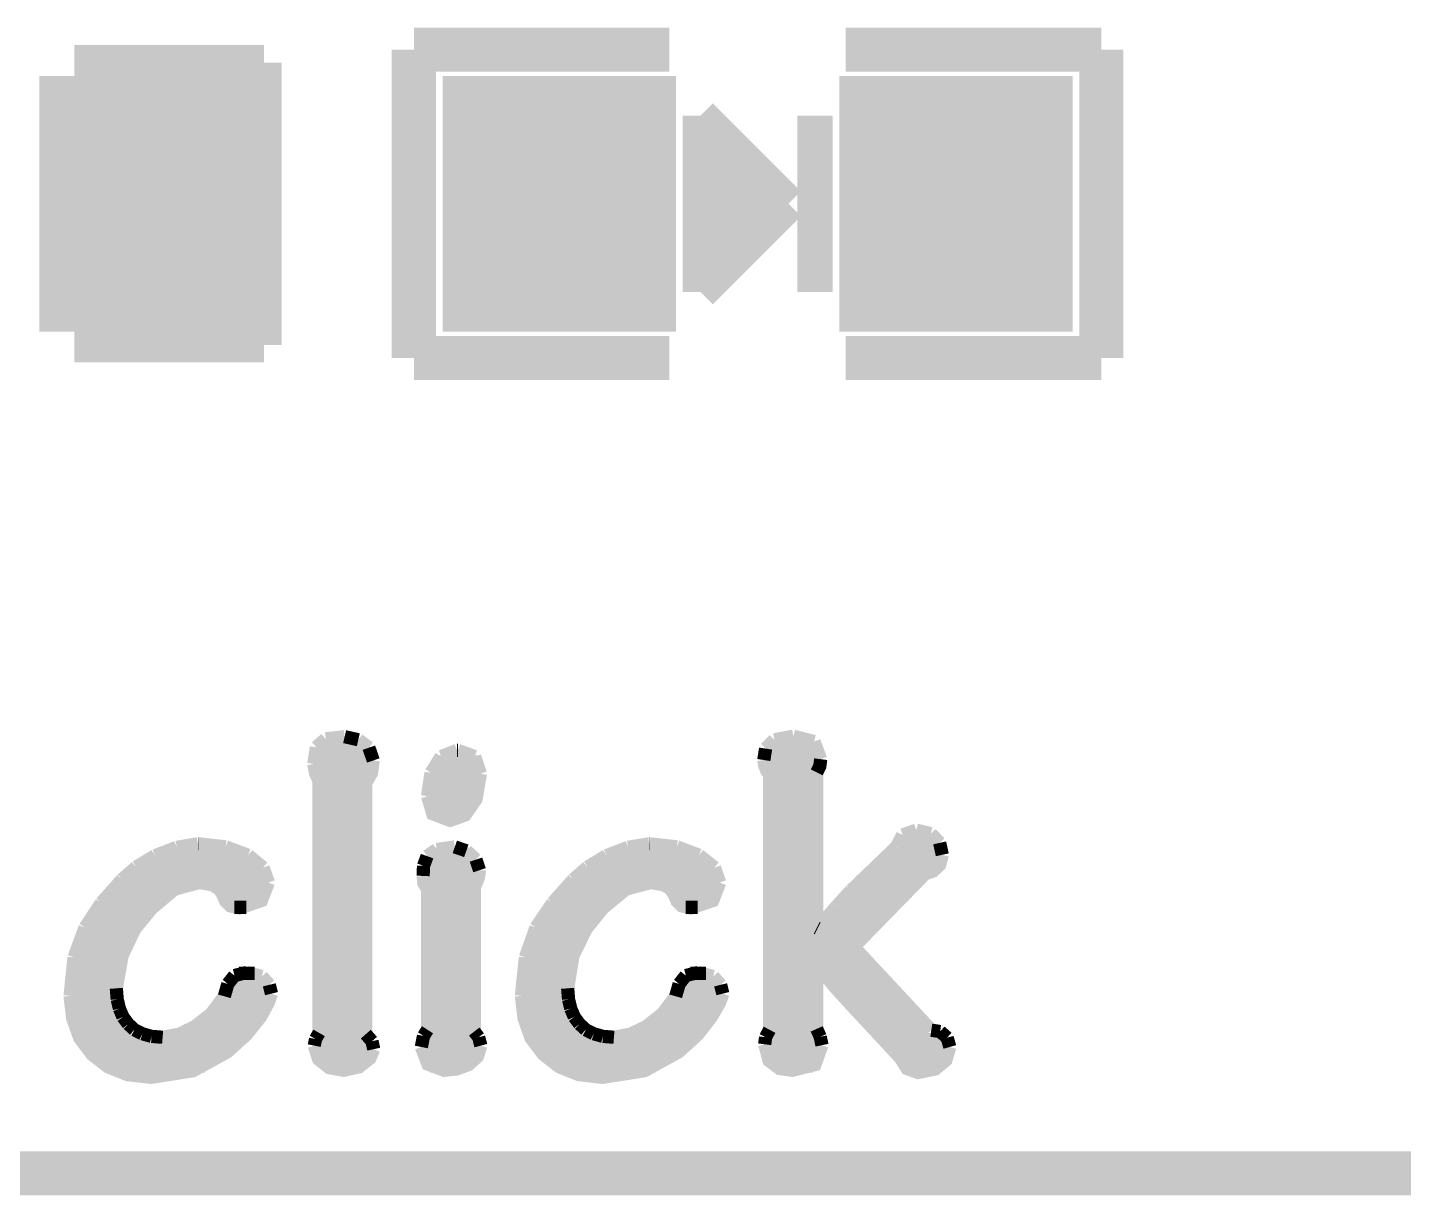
# Model space of a CAD drawing. Extents: x -0.06 to 0.95, y -0.15 to 2.11.
# Drawn here: x 0.4723 to 0.7845, y -0.155 to 0.11 of the extents above; entities that cross this region are included whole.
import ezdxf

# ---------------------------------------------------------------- set-up
doc = ezdxf.new("R2010")
doc.units = 0
doc.layers.get('0').update_dxf_attribs({"linetype": 'CONTINUOUS'})
for name, color, linetype in [('LORA_CLICK_V104_GKO', 7, 'CONTINUOUS'), ('LORA_CLICK_V104_GTO', 6, 'CONTINUOUS'), ('LORA_CLICK_V104_GTS', 1, 'CONTINUOUS')]:
    doc.layers.add(name, color=color, linetype=linetype)

# ---------------------------------------------------------------- blocks, each defined once
blk = doc.blocks.new('RECTANGLE_8')
blk.add_solid([(0.024, 0.029), (0.024, -0.029), (-0.024, 0.029), (-0.024, -0.029)])
blk = doc.blocks.new('RECTANGLE_9')
blk.add_solid([(0.0265, 0.029), (0.0265, -0.029), (-0.0265, 0.029), (-0.0265, -0.029)])

msp = doc.modelspace()

# ---------------------------------------------------------------- linework, layer by layer
at = {"layer": 'LORA_CLICK_V104_GKO'}
for points, const_width in [([(-0.05, -0.15), (0.85, -0.15), (0.95, -0.05)], 0.006), ([(-0.05, -0.15), (0.848, -0.15)], 0.01)]:
    msp.add_lwpolyline(points, dxfattribs=dict(at, const_width=const_width))
at = {"layer": 'LORA_CLICK_V104_GTO'}
for points, const_width in [([(0.56, 0.105), (0.618, 0.105)], 0.01), ([(0.56, 0.035), (0.56, 0.105)], 0.01), ([(0.658, 0.105), (0.716, 0.105)], 0.01), ([(0.716, 0.035), (0.716, 0.105)], 0.01), ([(0.483, 0.102), (0.526, 0.102)], 0.008), ([(0.526, 0.038), (0.526, 0.102)], 0.008), ([(0.625, 0.05), (0.625, 0.09)], 0.008), ([(0.625, 0.09), (0.645, 0.07)], 0.008), ([(0.651, 0.05), (0.651, 0.09)], 0.008), ([(0.625, 0.079), (0.637, 0.067)], 0.008), ([(0.625, 0.061), (0.637, 0.073)], 0.008), ([(0.625, 0.05), (0.645, 0.07)], 0.008), ([(0.483, 0.038), (0.526, 0.038)], 0.008), ([(0.56, 0.035), (0.618, 0.035)], 0.01), ([(0.658, 0.035), (0.716, 0.035)], 0.01), ([(0.5379, -0.0533), (0.54, -0.0514)], 0.003), ([(0.54, -0.0514), (0.5443, -0.0509)], 0.003), ([(0.5443, -0.0509), (0.5474, -0.0516)], 0.003), ([(0.6418, -0.0516), (0.6461, -0.0508)], 0.003), ([(0.6461, -0.0508), (0.6508, -0.052)], 0.003), ([(0.5373, -0.0571), (0.5379, -0.0533)], 0.003), ([(0.5378, -0.0536), (0.55, -0.0536)], 0.003), ([(0.5474, -0.0516), (0.5498, -0.0534)], 0.003), ([(0.5498, -0.0534), (0.5508, -0.0563)], 0.003), ([(0.5662, -0.0554), (0.5698, -0.054)], 0.003), ([(0.5698, -0.054), (0.57, -0.054)], 0.003), ([(0.57, -0.054), (0.5738, -0.0554)], 0.003), ([(0.6394, -0.0562), (0.6398, -0.0536)], 0.003), ([(0.6398, -0.0536), (0.6418, -0.0516)], 0.003), ([(0.6399, -0.0536), (0.6519, -0.0536)], 0.003), ([(0.6508, -0.052), (0.6523, -0.056)], 0.003), ([(0.5373, -0.0566), (0.5508, -0.0566)], 0.003), ([(0.5373, -0.0571), (0.5377, -0.0592), (0.5385, -0.061)], 0.003), ([(0.5491, -0.1184), (0.5491, -0.0614), (0.5504, -0.0591), (0.5508, -0.0563)], 0.003), ([(0.5639, -0.0591), (0.5662, -0.0554)], 0.003), ([(0.5652, -0.0566), (0.5746, -0.0566)], 0.003), ([(0.5738, -0.0554), (0.5751, -0.0593)], 0.003), ([(0.6394, -0.0562), (0.6396, -0.0575), (0.6401, -0.0587), (0.6407, -0.0594)], 0.003), ([(0.6394, -0.0566), (0.6523, -0.0566)], 0.003), ([(0.6514, -0.059), (0.6521, -0.0576), (0.6523, -0.056)], 0.003), ([(0.5379, -0.0596), (0.5501, -0.0596)], 0.003), ([(0.5631, -0.0644), (0.5639, -0.0591)], 0.003), ([(0.5631, -0.0644), (0.5643, -0.0684), (0.5682, -0.0699), (0.5716, -0.0687), (0.5741, -0.0651), (0.5751, -0.0593)], 0.003), ([(0.5637, -0.0596), (0.5751, -0.0596)], 0.003), ([(0.6407, -0.1174), (0.6407, -0.0594)], 0.003), ([(0.6407, -0.0596), (0.6514, -0.0596)], 0.003), ([(0.6514, -0.0943), (0.6514, -0.059)], 0.003), ([(0.5385, -0.1181), (0.5385, -0.061)], 0.003), ([(0.5385, -0.0626), (0.5491, -0.0626)], 0.003), ([(0.5632, -0.0626), (0.5748, -0.0626)], 0.003), ([(0.6407, -0.0626), (0.6514, -0.0626)], 0.003), ([(0.5385, -0.0656), (0.5491, -0.0656)], 0.003), ([(0.5632, -0.0656), (0.5739, -0.0656)], 0.003), ([(0.6407, -0.0656), (0.6514, -0.0656)], 0.003), ([(0.5385, -0.0686), (0.5491, -0.0686)], 0.003), ([(0.5645, -0.0686), (0.5717, -0.0686)], 0.003), ([(0.6407, -0.0686), (0.6514, -0.0686)], 0.003), ([(0.5385, -0.0716), (0.5491, -0.0716)], 0.003), ([(0.6407, -0.0716), (0.6514, -0.0716)], 0.003), ([(0.6696, -0.0758), (0.6709, -0.0732)], 0.003), ([(0.6709, -0.0732), (0.674, -0.0721)], 0.003), ([(0.674, -0.0721), (0.6773, -0.0729)], 0.003), ([(0.6773, -0.0729), (0.6793, -0.075)], 0.003), ([(0.5013, -0.0779), (0.5062, -0.076)], 0.003), ([(0.5062, -0.076), (0.511, -0.0752)], 0.003), ([(0.511, -0.0752), (0.5111, -0.0752)], 0.003), ([(0.5111, -0.0752), (0.5173, -0.0759)], 0.003), ([(0.5173, -0.0759), (0.5224, -0.0778)], 0.003), ([(0.5385, -0.0746), (0.5491, -0.0746)], 0.003), ([(0.5652, -0.0765), (0.5693, -0.0759)], 0.003), ([(0.5693, -0.0759), (0.5719, -0.0768)], 0.003), ([(0.6037, -0.0779), (0.6086, -0.076)], 0.003), ([(0.6086, -0.076), (0.6134, -0.0752)], 0.003), ([(0.6134, -0.0752), (0.6135, -0.0752)], 0.003), ([(0.6135, -0.0752), (0.6197, -0.0759)], 0.003), ([(0.6197, -0.0759), (0.6247, -0.0778)], 0.003), ([(0.6407, -0.0746), (0.6514, -0.0746)], 0.003), ([(0.6592, -0.0858), (0.6696, -0.0758)], 0.003), ([(0.6699, -0.0746), (0.679, -0.0746)], 0.003), ([(0.6793, -0.075), (0.6799, -0.0777)], 0.003), ([(0.497, -0.0805), (0.5013, -0.0779)], 0.003), ([(0.5019, -0.0776), (0.522, -0.0776)], 0.003), ([(0.5224, -0.0778), (0.5258, -0.0806)], 0.003), ([(0.5385, -0.0776), (0.5491, -0.0776)], 0.003), ([(0.5622, -0.0802), (0.563, -0.078)], 0.003), ([(0.563, -0.078), (0.5652, -0.0765)], 0.003), ([(0.5634, -0.0776), (0.5731, -0.0776)], 0.003), ([(0.5719, -0.0768), (0.5741, -0.0788)], 0.003), ([(0.5741, -0.0788), (0.5749, -0.0812)], 0.003), ([(0.5994, -0.0805), (0.6037, -0.0779)], 0.003), ([(0.6043, -0.0776), (0.6244, -0.0776)], 0.003), ([(0.6247, -0.0778), (0.6282, -0.0806)], 0.003), ([(0.6407, -0.0776), (0.6514, -0.0776)], 0.003), ([(0.6598, -0.0986), (0.676, -0.082), (0.6778, -0.0814), (0.6793, -0.08), (0.6799, -0.0777)], 0.003), ([(0.6677, -0.0776), (0.6799, -0.0776)], 0.003), ([(0.4938, -0.0833), (0.497, -0.0805)], 0.003), ([(0.4968, -0.0806), (0.5258, -0.0806)], 0.003), ([(0.5258, -0.0806), (0.527, -0.084)], 0.003), ([(0.5385, -0.0806), (0.5491, -0.0806)], 0.003), ([(0.5621, -0.0825), (0.5622, -0.0802)], 0.003), ([(0.5621, -0.0806), (0.5748, -0.0806)], 0.003), ([(0.5621, -0.0825), (0.5623, -0.0842), (0.5631, -0.0855)], 0.003), ([(0.5737, -0.1178), (0.5737, -0.0851), (0.5741, -0.0842), (0.5746, -0.083), (0.5749, -0.0813), (0.5749, -0.0812)], 0.003), ([(0.5962, -0.0833), (0.5994, -0.0805)], 0.003), ([(0.5992, -0.0806), (0.6282, -0.0806)], 0.003), ([(0.6282, -0.0806), (0.6294, -0.084)], 0.003), ([(0.6407, -0.0806), (0.6514, -0.0806)], 0.003), ([(0.6646, -0.0806), (0.6788, -0.0806)], 0.003), ([(0.4891, -0.0886), (0.4938, -0.0833)], 0.003), ([(0.4925, -0.108), (0.4938, -0.1006), (0.4967, -0.0945), (0.5006, -0.0898), (0.5057, -0.0855), (0.5113, -0.084), (0.5143, -0.0845), (0.5159, -0.0855), (0.5167, -0.0868), (0.5173, -0.0882), (0.5184, -0.0893), (0.5204, -0.0898), (0.5254, -0.0881), (0.527, -0.084)], 0.003), ([(0.4935, -0.0836), (0.527, -0.0836)], 0.003), ([(0.5385, -0.0836), (0.5491, -0.0836)], 0.003), ([(0.5622, -0.0836), (0.5744, -0.0836)], 0.003), ([(0.5631, -0.1174), (0.5631, -0.0855)], 0.003), ([(0.5915, -0.0886), (0.5962, -0.0833)], 0.003), ([(0.5949, -0.108), (0.5961, -0.1006), (0.5991, -0.0945), (0.6029, -0.0898), (0.6081, -0.0855), (0.6137, -0.084), (0.6167, -0.0845), (0.6183, -0.0855), (0.6191, -0.0868), (0.6197, -0.0882), (0.6208, -0.0893), (0.6228, -0.0898), (0.6278, -0.0881), (0.6294, -0.084)], 0.003), ([(0.5959, -0.0836), (0.6294, -0.0836)], 0.003), ([(0.6407, -0.0836), (0.6514, -0.0836)], 0.003), ([(0.6615, -0.0836), (0.6744, -0.0836)], 0.003), ([(0.4854, -0.0942), (0.4891, -0.0886)], 0.003), ([(0.4907, -0.0866), (0.5039, -0.0866)], 0.003), ([(0.5166, -0.0866), (0.5265, -0.0866)], 0.003), ([(0.5385, -0.0866), (0.5491, -0.0866)], 0.003), ([(0.5631, -0.0866), (0.5737, -0.0866)], 0.003), ([(0.5877, -0.0942), (0.5915, -0.0886)], 0.003), ([(0.5931, -0.0866), (0.6063, -0.0866)], 0.003), ([(0.619, -0.0866), (0.6289, -0.0866)], 0.003), ([(0.6407, -0.0866), (0.6514, -0.0866)], 0.003), ([(0.6559, -0.0894), (0.6592, -0.0858)], 0.003), ([(0.6584, -0.0866), (0.6715, -0.0866)], 0.003), ([(0.4883, -0.0896), (0.5007, -0.0896)], 0.003), ([(0.5193, -0.0896), (0.522, -0.0896)], 0.003), ([(0.5385, -0.0896), (0.5491, -0.0896)], 0.003), ([(0.5631, -0.0896), (0.5737, -0.0896)], 0.003), ([(0.5906, -0.0896), (0.6031, -0.0896)], 0.003), ([(0.6217, -0.0896), (0.6244, -0.0896)], 0.003), ([(0.6407, -0.0896), (0.6514, -0.0896)], 0.003), ([(0.6516, -0.0944), (0.6559, -0.0894)], 0.003), ([(0.6557, -0.0896), (0.6685, -0.0896)], 0.003), ([(0.4829, -0.101), (0.4854, -0.0942)], 0.003), ([(0.4862, -0.0926), (0.498, -0.0926)], 0.003), ([(0.5385, -0.0926), (0.5491, -0.0926)], 0.003), ([(0.5631, -0.0926), (0.5737, -0.0926)], 0.003), ([(0.5853, -0.101), (0.5877, -0.0942)], 0.003), ([(0.5886, -0.0926), (0.6004, -0.0926)], 0.003), ([(0.6407, -0.0926), (0.6514, -0.0926)], 0.003), ([(0.6514, -0.0943), (0.6516, -0.0944)], 0.003), ([(0.6531, -0.0926), (0.6656, -0.0926)], 0.003), ([(0.4847, -0.0956), (0.496, -0.0956)], 0.003), ([(0.5385, -0.0956), (0.5491, -0.0956)], 0.003), ([(0.5631, -0.0956), (0.5737, -0.0956)], 0.003), ([(0.5871, -0.0956), (0.5984, -0.0956)], 0.003), ([(0.6407, -0.0956), (0.6627, -0.0956)], 0.003), ([(0.482, -0.1097), (0.4829, -0.101)], 0.003), ([(0.4835, -0.0986), (0.4945, -0.0986)], 0.003), ([(0.5385, -0.0986), (0.5491, -0.0986)], 0.003), ([(0.5631, -0.0986), (0.5737, -0.0986)], 0.003), ([(0.5844, -0.1097), (0.5853, -0.101)], 0.003), ([(0.5859, -0.0986), (0.5969, -0.0986)], 0.003), ([(0.6407, -0.0986), (0.6598, -0.0986)], 0.003), ([(0.6598, -0.0986), (0.6774, -0.1175)], 0.003), ([(0.4828, -0.1016), (0.4934, -0.1016)], 0.003), ([(0.5193, -0.1051), (0.5221, -0.1044)], 0.003), ([(0.5221, -0.1044), (0.5255, -0.1053)], 0.003), ([(0.5385, -0.1016), (0.5491, -0.1016)], 0.003), ([(0.5631, -0.1016), (0.5737, -0.1016)], 0.003), ([(0.5852, -0.1016), (0.5958, -0.1016)], 0.003), ([(0.6217, -0.1051), (0.6245, -0.1044)], 0.003), ([(0.6245, -0.1044), (0.6279, -0.1053)], 0.003), ([(0.6407, -0.1016), (0.6626, -0.1016)], 0.003), ([(0.6514, -0.1172), (0.6514, -0.103), (0.6516, -0.1029), (0.6556, -0.1078), (0.6586, -0.1111), (0.6704, -0.1238), (0.6719, -0.1262), (0.6744, -0.1271), (0.6783, -0.1263), (0.6807, -0.1243), (0.6816, -0.1213)], 0.003), ([(0.482, -0.1076), (0.4925, -0.1076)], 0.003), ([(0.4823, -0.1046), (0.4928, -0.1046)], 0.003), ([(0.517, -0.1098), (0.5178, -0.107)], 0.003), ([(0.5176, -0.1076), (0.5274, -0.1076)], 0.003), ([(0.5178, -0.107), (0.5193, -0.1051)], 0.003), ([(0.5203, -0.1046), (0.5239, -0.1046)], 0.003), ([(0.5255, -0.1053), (0.5272, -0.1072)], 0.003), ([(0.5272, -0.1072), (0.5277, -0.1092)], 0.003), ([(0.5385, -0.1046), (0.5491, -0.1046)], 0.003), ([(0.5385, -0.1076), (0.5491, -0.1076)], 0.003), ([(0.5631, -0.1046), (0.5737, -0.1046)], 0.003), ([(0.5631, -0.1076), (0.5737, -0.1076)], 0.003), ([(0.5844, -0.1076), (0.5949, -0.1076)], 0.003), ([(0.5847, -0.1046), (0.5952, -0.1046)], 0.003), ([(0.6194, -0.1098), (0.6202, -0.107)], 0.003), ([(0.62, -0.1076), (0.6298, -0.1076)], 0.003), ([(0.6202, -0.107), (0.6217, -0.1051)], 0.003), ([(0.6227, -0.1046), (0.6263, -0.1046)], 0.003), ([(0.6279, -0.1053), (0.6296, -0.1072)], 0.003), ([(0.6296, -0.1072), (0.6301, -0.1092)], 0.003), ([(0.6407, -0.1046), (0.6514, -0.1046)], 0.003), ([(0.6407, -0.1076), (0.6514, -0.1076)], 0.003), ([(0.653, -0.1046), (0.6654, -0.1046)], 0.003), ([(0.6555, -0.1076), (0.6682, -0.1076)], 0.003), ([(0.482, -0.1097), (0.4826, -0.1148), (0.4842, -0.1193), (0.487, -0.123), (0.4906, -0.1258), (0.4951, -0.1276), (0.5004, -0.1282), (0.5099, -0.1267), (0.5177, -0.1224), (0.522, -0.1185), (0.5252, -0.1145), (0.527, -0.1112), (0.5277, -0.1092)], 0.003), ([(0.482, -0.1106), (0.4927, -0.1106)], 0.003), ([(0.4925, -0.108), (0.4927, -0.1105)], 0.003), ([(0.4927, -0.1105), (0.4932, -0.1126)], 0.003), ([(0.514, -0.1138), (0.517, -0.1098)], 0.003), ([(0.5166, -0.1106), (0.5273, -0.1106)], 0.003), ([(0.5385, -0.1106), (0.5491, -0.1106)], 0.003), ([(0.5631, -0.1106), (0.5737, -0.1106)], 0.003), ([(0.5844, -0.1097), (0.585, -0.1148), (0.5866, -0.1193), (0.5894, -0.123), (0.593, -0.1258), (0.5975, -0.1276), (0.6028, -0.1282), (0.6123, -0.1267), (0.6201, -0.1224), (0.6244, -0.1185), (0.6275, -0.1145), (0.6294, -0.1112), (0.6301, -0.1092)], 0.003), ([(0.5844, -0.1106), (0.5951, -0.1106)], 0.003), ([(0.5949, -0.108), (0.5951, -0.1105)], 0.003), ([(0.5951, -0.1105), (0.5956, -0.1126)], 0.003), ([(0.6164, -0.1138), (0.6194, -0.1098)], 0.003), ([(0.619, -0.1106), (0.6297, -0.1106)], 0.003), ([(0.6407, -0.1106), (0.6514, -0.1106)], 0.003), ([(0.6582, -0.1106), (0.671, -0.1106)], 0.003), ([(0.4823, -0.1136), (0.4936, -0.1136)], 0.003), ([(0.4932, -0.1126), (0.494, -0.1145)], 0.003), ([(0.5103, -0.1167), (0.514, -0.1138)], 0.003), ([(0.5142, -0.1136), (0.5257, -0.1136)], 0.003), ([(0.5385, -0.1136), (0.5491, -0.1136)], 0.003), ([(0.5631, -0.1136), (0.5737, -0.1136)], 0.003), ([(0.5847, -0.1136), (0.596, -0.1136)], 0.003), ([(0.5956, -0.1126), (0.5964, -0.1145)], 0.003), ([(0.6127, -0.1167), (0.6164, -0.1138)], 0.003), ([(0.6166, -0.1136), (0.6281, -0.1136)], 0.003), ([(0.6407, -0.1136), (0.6514, -0.1136)], 0.003), ([(0.661, -0.1136), (0.6738, -0.1136)], 0.003), ([(0.4831, -0.1166), (0.4956, -0.1166)], 0.003), ([(0.494, -0.1145), (0.4952, -0.1161)], 0.003), ([(0.4952, -0.1161), (0.4966, -0.1174)], 0.003), ([(0.5068, -0.1184), (0.5103, -0.1167)], 0.003), ([(0.5104, -0.1166), (0.5236, -0.1166)], 0.003), ([(0.5385, -0.1166), (0.5491, -0.1166)], 0.003), ([(0.5631, -0.1166), (0.5737, -0.1166)], 0.003), ([(0.5855, -0.1166), (0.598, -0.1166)], 0.003), ([(0.5964, -0.1145), (0.5976, -0.1161)], 0.003), ([(0.5976, -0.1161), (0.599, -0.1174)], 0.003), ([(0.6091, -0.1184), (0.6127, -0.1167)], 0.003), ([(0.6128, -0.1166), (0.626, -0.1166)], 0.003), ([(0.6407, -0.1166), (0.6514, -0.1166)], 0.003), ([(0.6638, -0.1166), (0.6766, -0.1166)], 0.003), ([(0.4844, -0.1196), (0.521, -0.1196)], 0.003), ([(0.4966, -0.1174), (0.4984, -0.1183)], 0.003), ([(0.4984, -0.1183), (0.5005, -0.1189)], 0.003), ([(0.5005, -0.1189), (0.503, -0.1191)], 0.003), ([(0.503, -0.1191), (0.5068, -0.1184)], 0.003), ([(0.5374, -0.121), (0.5377, -0.1195)], 0.003), ([(0.5377, -0.1195), (0.5385, -0.1181)], 0.003), ([(0.5377, -0.1196), (0.5503, -0.1196)], 0.003), ([(0.5491, -0.1184), (0.5505, -0.12)], 0.003), ([(0.5505, -0.12), (0.5509, -0.1218)], 0.003), ([(0.5617, -0.1213), (0.5622, -0.1188)], 0.003), ([(0.5619, -0.1196), (0.5749, -0.1196)], 0.003), ([(0.5622, -0.1188), (0.5631, -0.1174)], 0.003), ([(0.5737, -0.1178), (0.5747, -0.1191)], 0.003), ([(0.5747, -0.1191), (0.5752, -0.121)], 0.003), ([(0.5868, -0.1196), (0.6234, -0.1196)], 0.003), ([(0.599, -0.1174), (0.6008, -0.1183)], 0.003), ([(0.6008, -0.1183), (0.6029, -0.1189)], 0.003), ([(0.6029, -0.1189), (0.6054, -0.1191)], 0.003), ([(0.6054, -0.1191), (0.6091, -0.1184)], 0.003), ([(0.6396, -0.1207), (0.6398, -0.1191)], 0.003), ([(0.6397, -0.1196), (0.6524, -0.1196)], 0.003), ([(0.6398, -0.1191), (0.6407, -0.1174)], 0.003), ([(0.6514, -0.1172), (0.6522, -0.119)], 0.003), ([(0.6522, -0.119), (0.6526, -0.1209)], 0.003), ([(0.6665, -0.1196), (0.6813, -0.1196)], 0.003), ([(0.6774, -0.1175), (0.6794, -0.1178)], 0.003), ([(0.6794, -0.1178), (0.681, -0.1192)], 0.003), ([(0.681, -0.1192), (0.6816, -0.1213)], 0.003), ([(0.4866, -0.1226), (0.5174, -0.1226)], 0.003), ([(0.5374, -0.121), (0.5384, -0.1241), (0.5408, -0.126), (0.5441, -0.1266), (0.5476, -0.1258), (0.55, -0.1239), (0.5509, -0.1218)], 0.003), ([(0.5376, -0.1226), (0.5508, -0.1226)], 0.003), ([(0.5617, -0.1213), (0.5632, -0.1252), (0.5669, -0.1266), (0.5697, -0.1263), (0.5724, -0.1253), (0.5744, -0.1235), (0.5752, -0.121)], 0.003), ([(0.5619, -0.1226), (0.5749, -0.1226)], 0.003), ([(0.589, -0.1226), (0.6198, -0.1226)], 0.003), ([(0.6396, -0.1207), (0.6406, -0.1244), (0.643, -0.1262), (0.6459, -0.1266), (0.651, -0.1253), (0.6526, -0.1209)], 0.003), ([(0.6398, -0.1226), (0.6525, -0.1226)], 0.003), ([(0.6693, -0.1226), (0.6815, -0.1226)], 0.003), ([(0.4903, -0.1256), (0.5126, -0.1256)], 0.003), ([(0.54, -0.1256), (0.548, -0.1256)], 0.003), ([(0.5637, -0.1256), (0.5717, -0.1256)], 0.003), ([(0.5927, -0.1256), (0.6149, -0.1256)], 0.003), ([(0.6419, -0.1256), (0.6505, -0.1256)], 0.003), ([(0.6714, -0.1256), (0.6794, -0.1256)], 0.003)]:
    msp.add_lwpolyline(points, dxfattribs=dict(at, const_width=const_width))

# ---------------------------------------------------------------- block references
at = {"layer": 'LORA_CLICK_V104_GTS'}
for name, p in [('RECTANGLE_8', (0.499, 0.07)), ('RECTANGLE_9', (0.593, 0.07)), ('RECTANGLE_9', (0.683, 0.07))]:
    msp.add_blockref(name, p, dxfattribs=at)

doc.saveas('drawing.dxf')
